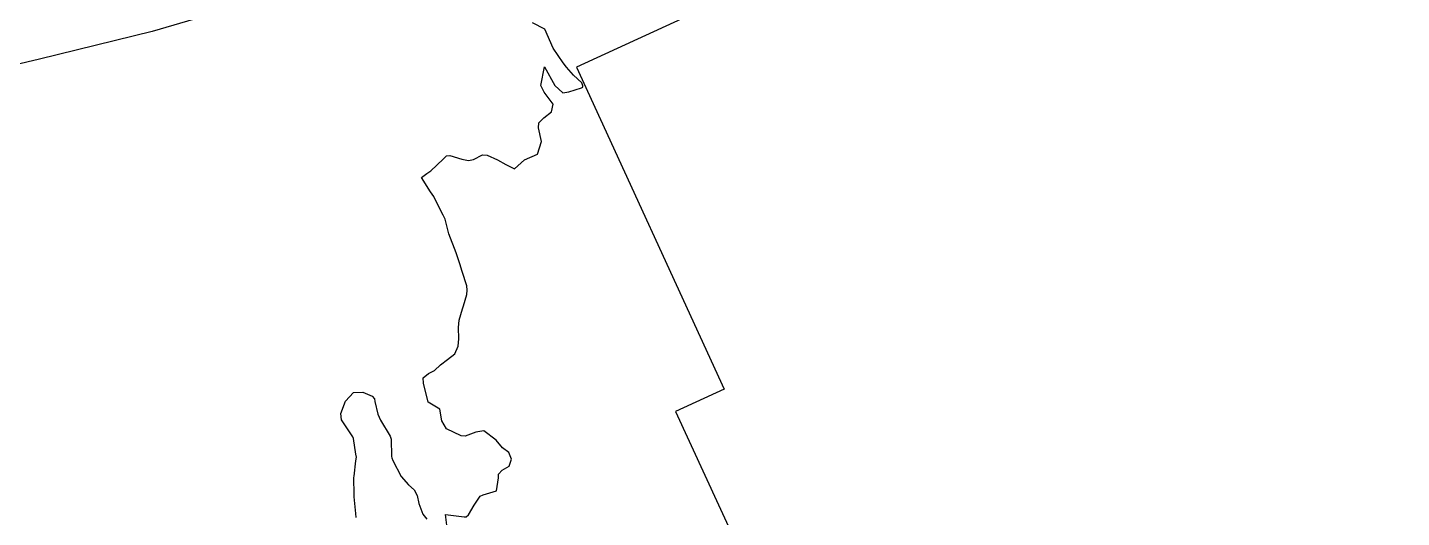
# Model space of a CAD drawing. Header units: metres. Extents: x 307586 to 320046, y 7427249 to 7434250.
# Drawn here: x 315852.1 to 315999, y 7432737.4 to 7432789.8 of the extents above; entities that cross this region are included whole.
import ezdxf

# ---------------------------------------------------------------- set-up
doc = ezdxf.new("R2010")
doc.units = ezdxf.units.M
doc.header["$MEASUREMENT"] = 0
for name, color, linetype in [('Curvas de Nivel 1m', 11, 'Continuous'), ('Edificações', 30, 'Continuous'), ('Vias Primárias', 230, 'Continuous')]:
    doc.layers.add(name, color=color, linetype=linetype)

msp = doc.modelspace()

# ---------------------------------------------------------------- linework, layer by layer
at = {"layer": 'Curvas de Nivel 1m', "elevation": 732, "flags": 128}
for points in [[(315897.08, 7432735.7), (315896.83, 7432737.7), (315898.83, 7432737.44), (315899.05, 7432737.46), (315899.3, 7432737.67), (315899.9, 7432738.72), (315900.53, 7432739.65), (315900.85, 7432739.82), (315902.28, 7432740.22), (315902.51, 7432741.63), (315902.51, 7432742.01), (315902.89, 7432742.46), (315903.64, 7432742.87), (315903.9, 7432743.62), (315903.61, 7432744.32), (315902.91, 7432744.82), (315902.25, 7432745.64), (315900.94, 7432746.64), (315900.08, 7432746.52), (315898.93, 7432746.07), (315898.52, 7432746.1), (315896.94, 7432746.87), (315896.44, 7432747.71), (315896.21, 7432748.95), (315894.97, 7432749.73), (315894.47, 7432751.74), (315894.43, 7432752.3), (315895.01, 7432752.79), (315895.64, 7432753.1), (315896.29, 7432753.71), (315897.03, 7432754.28), (315897.83, 7432754.9), (315898.2, 7432755.69), (315898.27, 7432756.47), (315898.23, 7432757.69), (315898.28, 7432758.49), (315898.65, 7432759.68), (315898.76, 7432760.02), (315899.11, 7432761.21), (315899.15, 7432761.68), (315899.12, 7432762.14), (315898.61, 7432763.69), (315898.35, 7432764.49), (315897.97, 7432765.69), (315897.19, 7432767.7), (315896.79, 7432769.28), (315896.6, 7432769.71), (315896.12, 7432770.61), (315895.59, 7432771.72), (315895.24, 7432772.22), (315894.27, 7432773.74), (315894.82, 7432774.18), (315895.27, 7432774.45), (315896.58, 7432775.71), (315896.94, 7432776.05), (315897.29, 7432776.09), (315898.59, 7432775.69), (315899.28, 7432775.56), (315899.82, 7432775.67), (315900.78, 7432776.16), (315901.29, 7432776.13), (315902.39, 7432775.64), (315903.28, 7432775.11), (315904.22, 7432774.67), (315905.28, 7432775.61), (315906.65, 7432776.23), (315907.11, 7432777.58), (315906.79, 7432779.05), (315906.8, 7432779.59), (315907.34, 7432780.12), (315908.16, 7432780.76), (315908.33, 7432781.57), (315907.37, 7432782.86), (315907.01, 7432783.59), (315907.4, 7432785.58), (315908.51, 7432783.57), (315909.37, 7432782.79), (315910.02, 7432782.9), (315911.38, 7432783.34), (315911.5, 7432783.41), (315911.52, 7432783.53), (315911.39, 7432783.85), (315910.52, 7432784.67), (315909.78, 7432785.55), (315909.41, 7432786.01), (315908.35, 7432787.57), (315907.45, 7432789.58), (315906.14, 7432790.28)], [(315887.27, 7432737.37), (315887.23, 7432737.82), (315887.06, 7432739.61), (315887.05, 7432739.82), (315887.04, 7432741.65), (315887.05, 7432741.82), (315887.25, 7432743.46), (315887.3, 7432743.82), (315887.26, 7432744.17), (315887.01, 7432745.82), (315886.93, 7432746), (315885.7, 7432747.83), (315885.63, 7432748.5), (315886.15, 7432749.83), (315886.98, 7432750.76), (315888, 7432750.79), (315888.98, 7432750.35), (315889.24, 7432750.06), (315889.29, 7432749.8), (315889.58, 7432748.42), (315889.87, 7432747.79), (315890.93, 7432746.08), (315891.03, 7432745.77), (315891.05, 7432743.92), (315891.08, 7432743.77), (315891.2, 7432743.47), (315892.1, 7432741.76), (315892.86, 7432740.86), (315893.48, 7432740.36), (315893.79, 7432739.74), (315893.98, 7432738.87), (315894.42, 7432737.73), (315894.83, 7432737.22)]]:
    msp.add_lwpolyline(points, dxfattribs=at)
at = {"layer": 'Edificações'}
msp.add_lwpolyline([(316037.17, 7432765.05), (316042.99, 7432767.73), (316017.55, 7432823.1), (316007.19, 7432818.33), (316002.84, 7432827.8), (315910.82, 7432785.53), (315926.63, 7432751.12), (315921.42, 7432748.73), (315927.68, 7432735.1), (315913.01, 7432728.36), (315929.52, 7432692.41), (316007.77, 7432728.36), (316002.98, 7432738.8), (316036.62, 7432754.26), (316041.17, 7432756.35), (316037.17, 7432765.05)], dxfattribs=at)
at = {"layer": 'Vias Primárias'}
msp.add_lwpolyline([(316000.21, 7432853.26), (315981.81, 7432841.1), (315974.48, 7432836.46), (315964.99, 7432830.71), (315951.24, 7432823.41), (315934.06, 7432815.02), (315927.33, 7432811.73), (315911.76, 7432804.85), (315895.8, 7432799.01), (315887.91, 7432796.4), (315876.79, 7432792.67), (315865.49, 7432789.34), (315853.41, 7432786.39), (315842.27, 7432783.75)], dxfattribs=at)
msp.add_lwpolyline([(316000.21, 7432853.26), (315981.81, 7432841.1), (315974.48, 7432836.46), (315964.99, 7432830.71), (315951.24, 7432823.41), (315934.06, 7432815.02), (315927.33, 7432811.73), (315911.76, 7432804.85), (315895.8, 7432799.01), (315887.91, 7432796.4), (315876.79, 7432792.67), (315865.49, 7432789.34), (315853.41, 7432786.39), (315842.27, 7432783.75)], dxfattribs=at)

doc.saveas('drawing.dxf')
